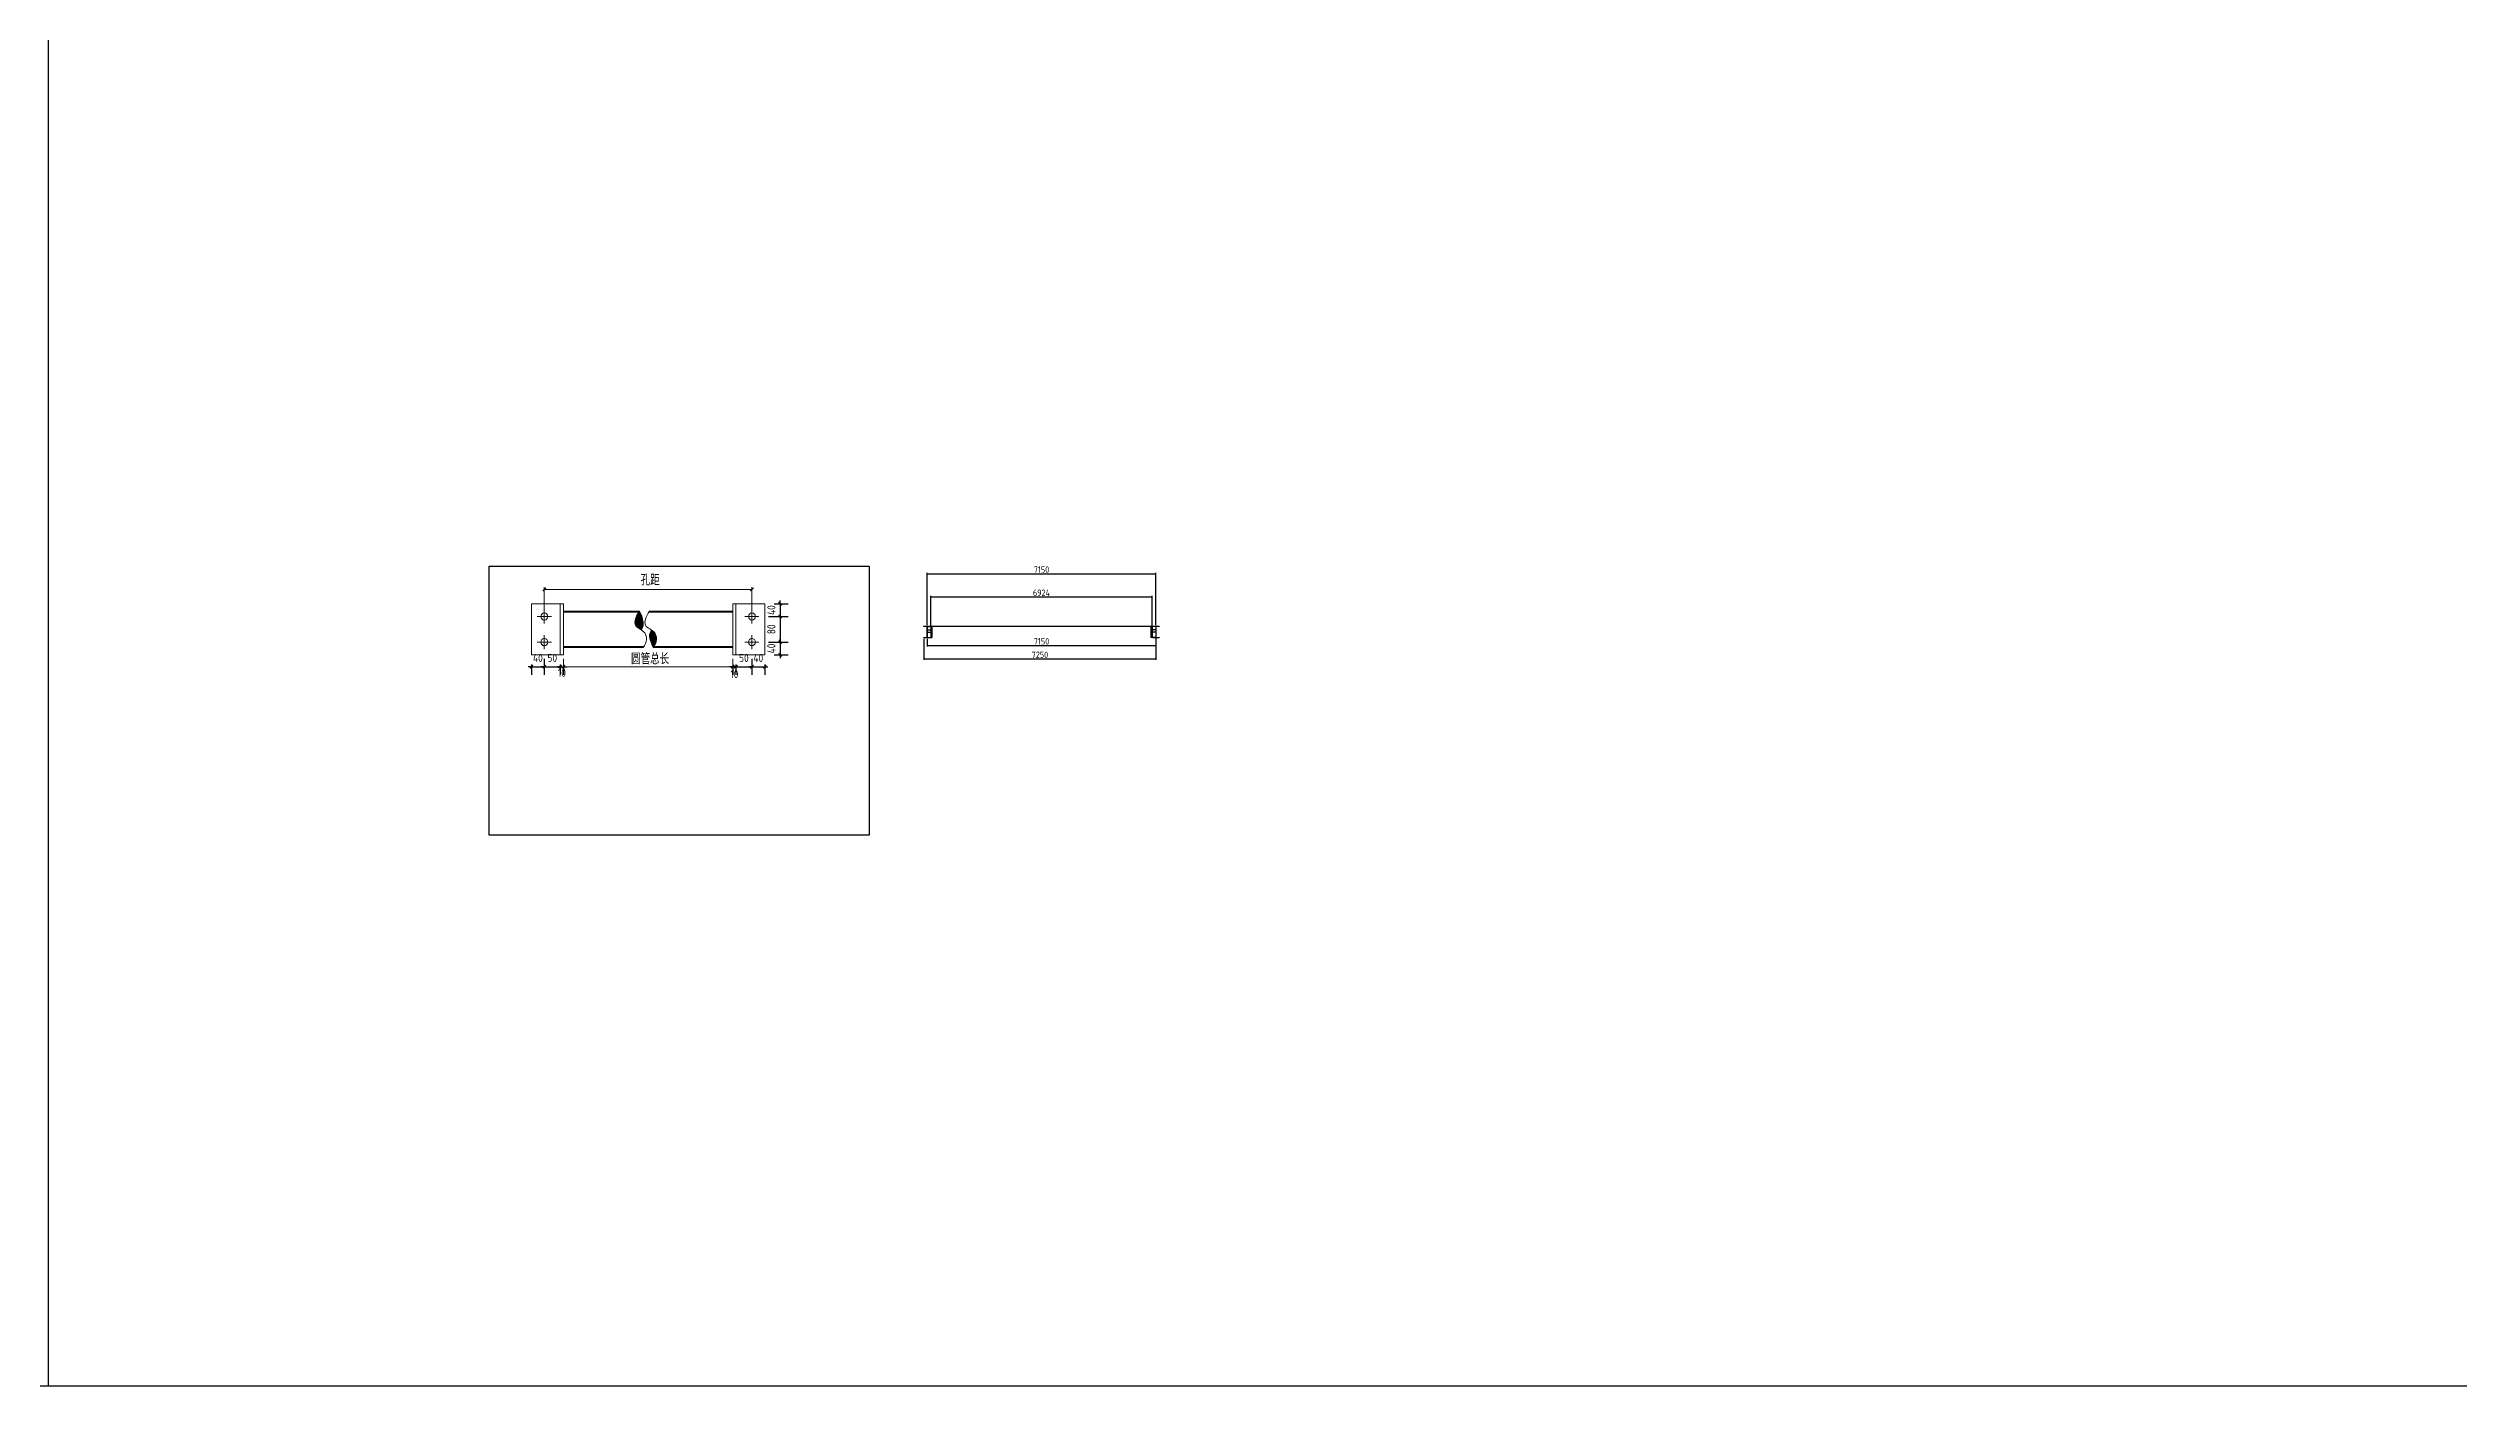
# Model space of a CAD drawing. Extents: x 810015 to 1451442, y -271755 to 145013.
# Drawn here: x 1023824 to 1099150, y -271755 to -229965 of the extents above; entities that cross this region are included whole.
import ezdxf

# ---------------------------------------------------------------- set-up
doc = ezdxf.new("R2010")
doc.units = 0
doc.header["$LTSCALE"] = 1000
doc.header["$MEASUREMENT"] = 0
doc.styles.get("Standard").update_dxf_attribs({"font": 'gbenor.shx', "bigfont": 'gbcbig.shx'})
doc.dimstyles.get("Standard").update_dxf_attribs({"dimscale": 100, "dimtxt": 2.5, "dimasz": 1, "dimexe": 2.5, "dimexo": 3, "dimgap": 1.5, "dimtad": 1, "dimdec": 0, "dimzin": 0, "dimdsep": 46, "dimtxsty": 'Standard', "dimblk": 'ARCHTICK', "dimcen": 0.09, "dimadec": 0, "dimazin": 0, "dimtfac": 1, "dimtdec": 0, "dimtix": 1, "dimtmove": 2, "dimatfit": 3, "dimfxl": 1, "dimtolj": 1, "dimtzin": 0, "dimarcsym": 0})

# ---------------------------------------------------------------- blocks, each defined once
blk = doc.blocks.new('_ArchTick')
at = {"color": 0, "linetype": 'ByBlock', "const_width": 0.4}
blk.add_lwpolyline([(-0.5, -0.5), (0.5, 0.5)], dxfattribs=at)
blk = doc.blocks.new('*D582')
at = {"color": 0, "lineweight": -2}
for p, q in [((1038926, -249291), (1038826, -249291)), ((1038926, -249220), (1038926, -249541)), ((1038926, -249291), (1039326, -249291)), ((1039326, -249040), (1039326, -249541)), ((1039326, -249291), (1039426, -249291))]:
    blk.add_line(p, q, dxfattribs=at)
at = {"layer": 'Defpoints', "color": 0}
for p in [(1038926, -248920), (1039326, -248740), (1039326, -249291)]:
    blk.add_point(p, dxfattribs=at)
at = {"color": 0, "lineweight": -2, "xscale": 100, "yscale": 100, "zscale": 100}
blk.add_blockref('_ArchTick', (1038926, -249291), dxfattribs=at)
at = {"color": 0, "lineweight": -2, "xscale": 100, "yscale": 100, "zscale": 100, "rotation": 180}
blk.add_blockref('_ArchTick', (1039326, -249291), dxfattribs=at)
at = {"color": 0, "lineweight": 15, "insert": (1039126, -249016), "char_height": 250, "attachment_point": 5}
blk.add_mtext('\\A1;40', dxfattribs=at)
blk = doc.blocks.new('*D583')
at = {"color": 0, "lineweight": -2}
for p, q in [((1039326, -249291), (1039226, -249291)), ((1039326, -249040), (1039326, -249541)), ((1039326, -249291), (1039826, -249291)), ((1039826, -249220), (1039826, -249541)), ((1039826, -249291), (1039926, -249291))]:
    blk.add_line(p, q, dxfattribs=at)
at = {"layer": 'Defpoints', "color": 0}
for p in [(1039326, -248740), (1039826, -248920), (1039826, -249291)]:
    blk.add_point(p, dxfattribs=at)
at = {"color": 0, "lineweight": -2, "xscale": 100, "yscale": 100, "zscale": 100}
blk.add_blockref('_ArchTick', (1039326, -249291), dxfattribs=at)
at = {"color": 0, "lineweight": -2, "xscale": 100, "yscale": 100, "zscale": 100, "rotation": 180}
blk.add_blockref('_ArchTick', (1039826, -249291), dxfattribs=at)
at = {"color": 0, "lineweight": 15, "insert": (1039576, -249016), "char_height": 250, "attachment_point": 5}
blk.add_mtext('\\A1;50', dxfattribs=at)
blk = doc.blocks.new('*D584')
at = {"color": 0, "lineweight": -2}
for p, q in [((1039826, -249291), (1039726, -249291)), ((1039826, -249220), (1039826, -249541)), ((1039826, -249291), (1039926, -249291)), ((1039926, -249220), (1039926, -249541)), ((1039926, -249291), (1040026, -249291))]:
    blk.add_line(p, q, dxfattribs=at)
at = {"layer": 'Defpoints', "color": 0}
for p in [(1039826, -248920), (1039926, -248920), (1039926, -249291)]:
    blk.add_point(p, dxfattribs=at)
at = {"color": 0, "lineweight": -2, "xscale": 100, "yscale": 100, "zscale": 100}
blk.add_blockref('_ArchTick', (1039826, -249291), dxfattribs=at)
at = {"color": 0, "lineweight": -2, "xscale": 100, "yscale": 100, "zscale": 100, "rotation": 180}
blk.add_blockref('_ArchTick', (1039926, -249291), dxfattribs=at)
at = {"color": 0, "lineweight": 15, "insert": (1039876, -249478), "char_height": 250, "attachment_point": 5}
blk.add_mtext('\\A1;10', dxfattribs=at)
blk = doc.blocks.new('*D585')
at = {"color": 0, "lineweight": -2}
for p, q in [((1045213, -249291), (1045113, -249291)), ((1045213, -249220), (1045213, -249541)), ((1045213, -249291), (1045313, -249291)), ((1045313, -249220), (1045313, -249541)), ((1045313, -249291), (1045413, -249291))]:
    blk.add_line(p, q, dxfattribs=at)
at = {"layer": 'Defpoints', "color": 0}
for p in [(1045213, -248920), (1045313, -248920), (1045313, -249291)]:
    blk.add_point(p, dxfattribs=at)
at = {"color": 0, "lineweight": -2, "xscale": 100, "yscale": 100, "zscale": 100}
blk.add_blockref('_ArchTick', (1045213, -249291), dxfattribs=at)
at = {"color": 0, "lineweight": -2, "xscale": 100, "yscale": 100, "zscale": 100, "rotation": 180}
blk.add_blockref('_ArchTick', (1045313, -249291), dxfattribs=at)
at = {"color": 0, "lineweight": 15, "insert": (1045263, -249520), "char_height": 250, "attachment_point": 5}
blk.add_mtext('\\A1;10', dxfattribs=at)
blk = doc.blocks.new('*D586')
at = {"color": 0, "lineweight": -2}
for p, q in [((1045313, -249291), (1045213, -249291)), ((1045313, -249220), (1045313, -249541)), ((1045313, -249291), (1045813, -249291)), ((1045813, -249040), (1045813, -249541)), ((1045813, -249291), (1045913, -249291))]:
    blk.add_line(p, q, dxfattribs=at)
at = {"layer": 'Defpoints', "color": 0}
for p in [(1045313, -248920), (1045813, -248740), (1045813, -249291)]:
    blk.add_point(p, dxfattribs=at)
at = {"color": 0, "lineweight": -2, "xscale": 100, "yscale": 100, "zscale": 100}
blk.add_blockref('_ArchTick', (1045313, -249291), dxfattribs=at)
at = {"color": 0, "lineweight": -2, "xscale": 100, "yscale": 100, "zscale": 100, "rotation": 180}
blk.add_blockref('_ArchTick', (1045813, -249291), dxfattribs=at)
at = {"color": 0, "lineweight": 15, "insert": (1045563, -249016), "char_height": 250, "attachment_point": 5}
blk.add_mtext('\\A1;50', dxfattribs=at)
blk = doc.blocks.new('*D587')
at = {"color": 0, "lineweight": -2}
for p, q in [((1045813, -249291), (1045713, -249291)), ((1045813, -249040), (1045813, -249541)), ((1045813, -249291), (1046213, -249291)), ((1046213, -249220), (1046213, -249541)), ((1046213, -249291), (1046313, -249291))]:
    blk.add_line(p, q, dxfattribs=at)
at = {"layer": 'Defpoints', "color": 0}
for p in [(1045813, -248740), (1046213, -248920), (1046213, -249291)]:
    blk.add_point(p, dxfattribs=at)
at = {"color": 0, "lineweight": -2, "xscale": 100, "yscale": 100, "zscale": 100}
blk.add_blockref('_ArchTick', (1045813, -249291), dxfattribs=at)
at = {"color": 0, "lineweight": -2, "xscale": 100, "yscale": 100, "zscale": 100, "rotation": 180}
blk.add_blockref('_ArchTick', (1046213, -249291), dxfattribs=at)
at = {"color": 0, "lineweight": 15, "insert": (1046013, -249016), "char_height": 250, "attachment_point": 5}
blk.add_mtext('\\A1;40', dxfattribs=at)
blk = doc.blocks.new('*D588')
at = {"color": 0, "lineweight": -2}
for p, q in [((1046333, -247720), (1046945, -247720)), ((1046513, -247320), (1046945, -247320)), ((1046695, -247320), (1046695, -247220)), ((1046695, -247320), (1046695, -247720)), ((1046695, -247720), (1046695, -247820))]:
    blk.add_line(p, q, dxfattribs=at)
at = {"layer": 'Defpoints', "color": 0}
for p in [(1046033, -247720), (1046213, -247320), (1046695, -247720)]:
    blk.add_point(p, dxfattribs=at)
at = {"color": 0, "lineweight": -2, "xscale": 100, "yscale": 100, "zscale": 100}
for p, rotation in [((1046695, -247320), 270), ((1046695, -247720), 90)]:
    blk.add_blockref('_ArchTick', p, dxfattribs=dict(at, rotation=rotation))
at = {"color": 0, "lineweight": 15, "insert": (1046420, -247520), "char_height": 250, "attachment_point": 5, "rotation": 90}
blk.add_mtext('\\A1;40', dxfattribs=at)
blk = doc.blocks.new('*D589')
at = {"color": 0, "lineweight": -2}
for p, q in [((1046333, -247720), (1046945, -247720)), ((1046695, -247720), (1046695, -248520)), ((1046333, -248520), (1046945, -248520))]:
    blk.add_line(p, q, dxfattribs=at)
at = {"layer": 'Defpoints', "color": 0}
for p in [(1046033, -247720), (1046033, -248520), (1046695, -248520)]:
    blk.add_point(p, dxfattribs=at)
at = {"color": 0, "lineweight": -2, "xscale": 100, "yscale": 100, "zscale": 100}
for p, rotation in [((1046695, -247720), 90), ((1046695, -248520), 270)]:
    blk.add_blockref('_ArchTick', p, dxfattribs=dict(at, rotation=rotation))
at = {"color": 0, "lineweight": 15, "insert": (1046420, -248120), "char_height": 250, "attachment_point": 5, "rotation": 90}
blk.add_mtext('\\A1;80', dxfattribs=at)
blk = doc.blocks.new('*D590')
at = {"color": 0, "lineweight": -2}
for p, q in [((1046333, -248520), (1046945, -248520)), ((1046695, -248520), (1046695, -248420)), ((1046695, -248520), (1046695, -248920)), ((1046513, -248920), (1046945, -248920)), ((1046695, -248920), (1046695, -249020))]:
    blk.add_line(p, q, dxfattribs=at)
at = {"layer": 'Defpoints', "color": 0}
for p in [(1046033, -248520), (1046213, -248920), (1046695, -248920)]:
    blk.add_point(p, dxfattribs=at)
at = {"color": 0, "lineweight": -2, "xscale": 100, "yscale": 100, "zscale": 100}
for p, rotation in [((1046695, -248520), 270), ((1046695, -248920), 90)]:
    blk.add_blockref('_ArchTick', p, dxfattribs=dict(at, rotation=rotation))
at = {"color": 0, "lineweight": 15, "insert": (1046420, -248720), "char_height": 250, "attachment_point": 5, "rotation": 90}
blk.add_mtext('\\A1;40', dxfattribs=at)
blk = doc.blocks.new('*D640')
at = {"color": 0, "lineweight": -2}
for p, q in [((1051287, -247994), (1051287, -246356)), ((1051287, -246386), (1058437, -246386)), ((1058437, -247994), (1058437, -246356))]:
    blk.add_line(p, q, dxfattribs=at)
at = {"layer": 'Defpoints', "color": 0}
for p in [(1058437, -246386), (1051287, -248024), (1058437, -248024)]:
    blk.add_point(p, dxfattribs=at)
at = {"color": 0, "lineweight": -2, "xscale": 20, "yscale": 20, "zscale": 20, "rotation": 180}
blk.add_blockref('_ArchTick', (1051287, -246386), dxfattribs=at)
at = {"color": 0, "lineweight": -2, "xscale": 20, "yscale": 20, "zscale": 20}
blk.add_blockref('_ArchTick', (1058437, -246386), dxfattribs=at)
at = {"color": 0, "insert": (1054862, -246256), "char_height": 200, "attachment_point": 5}
blk.add_mtext('\\A1;7150', dxfattribs=at)
blk = doc.blocks.new('*D641')
at = {"color": 0, "lineweight": -2}
for p, q in [((1051400, -248004), (1051400, -247079)), ((1051400, -247109), (1058324, -247109)), ((1058324, -248004), (1058324, -247079))]:
    blk.add_line(p, q, dxfattribs=at)
at = {"layer": 'Defpoints', "color": 0}
for p in [(1058324, -247109), (1051400, -248034), (1058324, -248034)]:
    blk.add_point(p, dxfattribs=at)
at = {"color": 0, "lineweight": -2, "xscale": 20, "yscale": 20, "zscale": 20, "rotation": 180}
blk.add_blockref('_ArchTick', (1051400, -247109), dxfattribs=at)
at = {"color": 0, "lineweight": -2, "xscale": 20, "yscale": 20, "zscale": 20}
blk.add_blockref('_ArchTick', (1058324, -247109), dxfattribs=at)
at = {"color": 0, "insert": (1054862, -246979), "char_height": 200, "attachment_point": 5}
blk.add_mtext('\\A1;6924', dxfattribs=at)
blk = doc.blocks.new('*D713')
at = {"color": 0, "lineweight": -2}
for p, q in [((1051287, -248414), (1051287, -248655)), ((1058437, -248404), (1058437, -248655)), ((1051287, -248625), (1058437, -248625))]:
    blk.add_line(p, q, dxfattribs=at)
at = {"layer": 'Defpoints', "color": 0}
for p in [(1051287, -248384), (1058437, -248374), (1058437, -248625)]:
    blk.add_point(p, dxfattribs=at)
at = {"color": 0, "lineweight": -2, "xscale": 20, "yscale": 20, "zscale": 20, "rotation": 180}
blk.add_blockref('_ArchTick', (1051287, -248625), dxfattribs=at)
at = {"color": 0, "lineweight": -2, "xscale": 20, "yscale": 20, "zscale": 20}
blk.add_blockref('_ArchTick', (1058437, -248625), dxfattribs=at)
at = {"color": 0, "insert": (1054862, -248495), "char_height": 200, "attachment_point": 5}
blk.add_mtext('\\A1;7150', dxfattribs=at)
blk = doc.blocks.new('*D714')
at = {"color": 0, "lineweight": -2}
for p, q in [((1051187, -248414), (1051187, -249078)), ((1058437, -248414), (1058437, -249078)), ((1051187, -249048), (1058437, -249048))]:
    blk.add_line(p, q, dxfattribs=at)
at = {"layer": 'Defpoints', "color": 0}
for p in [(1051187, -248384), (1058437, -248384), (1058437, -249048)]:
    blk.add_point(p, dxfattribs=at)
at = {"color": 0, "lineweight": -2, "xscale": 20, "yscale": 20, "zscale": 20, "rotation": 180}
blk.add_blockref('_ArchTick', (1051187, -249048), dxfattribs=at)
at = {"color": 0, "lineweight": -2, "xscale": 20, "yscale": 20, "zscale": 20}
blk.add_blockref('_ArchTick', (1058437, -249048), dxfattribs=at)
at = {"color": 0, "insert": (1054812, -248918), "char_height": 200, "attachment_point": 5}
blk.add_mtext('\\A1;7250', dxfattribs=at)

msp = doc.modelspace()

# ---------------------------------------------------------------- hatches: boundary and pattern name
at = {"lineweight": 15}
h = msp.add_hatch(dxfattribs=at)
h.set_pattern_fill('ANSI31', color=256, scale=10, style=0)
h.set_pattern_definition([(45, (771668.408, -237435.737), (-11.22532015, 11.22532015), [])])
edge = h.paths.add_edge_path()
edge.add_spline(control_points=[(1042295, -247549.6), (1042181.9, -247732.7), (1042086, -248004.8), (1042283.6, -248092), (1042357, -248139.7)], knot_values=[284.2949683, 284.2949683, 284.2949683, 284.2949683, 814.9183272, 1162.0984869, 1162.0984869, 1162.0984869, 1162.0984869], degree=3, periodic=0)
edge.add_spline(control_points=[(1042357, -248139.7), (1042388.2, -248075.1), (1042441.7, -247970.4), (1042395.3, -247732.7), (1042295, -247549.6)], knot_values=[284.2949683, 284.2949683, 284.2949683, 284.2949683, 523.4241792, 1054.0475382, 1054.0475382, 1054.0475382, 1054.0475382], degree=3, periodic=0)
edge = h.paths.add_edge_path()
edge.add_spline(control_points=[(1042726.7, -248689.6), (1042866.3, -248527.9), (1042853, -248280.5), (1042717, -248170.3), (1042680.9, -248146.1)], knot_values=[1177.4690967, 1177.4690967, 1177.4690967, 1177.4690967, 1685.1100068, 1857.0512454, 1857.0512454, 1857.0512454, 1857.0512454], degree=3, periodic=0)
edge.add_spline(control_points=[(1042680.9, -248146.1), (1042629.1, -248236.6), (1042569.4, -248341.3), (1042684.1, -248579.1), (1042726.7, -248689.6)], knot_values=[284.2949683, 284.2949683, 284.2949683, 284.2949683, 523.4241792, 1054.0475382, 1054.0475382, 1054.0475382, 1054.0475382], degree=3, periodic=0)

# ---------------------------------------------------------------- linework, layer by layer
for p, q in [((1023823.7, 145013.1), (1023823.7, -271755.3)), ((1023823.7, 145013.1), (1023823.7, -271755.3)), ((1051186.8, -248034.4), (1051186.8, -248024.4)), ((1051186.8, -248024.4), (1051286.8, -248024.4)), ((1051386.8, -248034.4), (1051186.8, -248034.4)), ((1051186.8, -248384.4), (1051186.8, -248374.4)), ((1051186.8, -248374.4), (1051286.8, -248374.4)), ((1051386.8, -248384.4), (1051186.8, -248384.4)), ((1051283.8, -248034.4), (1051283.8, -248374.4)), ((1051286.8, -248024.4), (1051386.8, -248024.4)), ((1051286.8, -248374.4), (1051386.8, -248374.4)), ((1051289.8, -248034.4), (1051289.8, -248374.4)), ((1051386.8, -248024.4), (1051386.8, -248034.4)), ((1051386.8, -248374.4), (1051386.8, -248384.4)), ((1058336.8, -248034.4), (1058336.8, -248024.4)), ((1058336.8, -248024.4), (1058436.8, -248024.4)), ((1058536.8, -248034.4), (1058336.8, -248034.4)), ((1058336.8, -248384.4), (1058336.8, -248374.4)), ((1058336.8, -248374.4), (1058436.8, -248374.4)), ((1058536.8, -248384.4), (1058336.8, -248384.4)), ((1058433.8, -248034.4), (1058433.8, -248374.4)), ((1058436.8, -248024.4), (1058536.8, -248024.4)), ((1058436.8, -248374.4), (1058536.8, -248374.4)), ((1058439.8, -248034.4), (1058439.8, -248374.4)), ((1058536.8, -248024.4), (1058536.8, -248034.4)), ((1058536.8, -248374.4), (1058536.8, -248384.4)), ((810014.6, -271755.3), (1237632.9, -271755.3)), ((1023823.7, -271755.3), (1451442, -271755.3))]:
    msp.add_line(p, q)
for p, q in [((1039326.1, -247595.5), (1039326.1, -246800.1)), ((1039326.1, -246875.1), (1045813.4, -246875.1)), ((1045813.4, -247595.5), (1045813.4, -246800.1)), ((1039826.1, -247320.5), (1038926.1, -247320.5)), ((1038926.1, -247320.5), (1038926.1, -248920.5)), ((1039106.1, -247720.5), (1039546.1, -247720.5)), ((1039326.1, -247940.5), (1039326.1, -247500.5)), ((1039826.1, -248920.5), (1039826.1, -247320.5)), ((1039826.1, -247320.5), (1039926.1, -247320.5)), ((1039926.1, -248920.5), (1039926.1, -247320.5)), ((1039926.1, -247550.5), (1042295.5, -247550.5)), ((1039926.1, -247580.5), (1042277.4, -247580.5)), ((1042591.5, -247580.5), (1045213.4, -247580.5)), ((1042609.6, -247550.5), (1045213.4, -247550.5)), ((1045213.4, -248920.5), (1045213.4, -247320.5)), ((1045313.4, -247320.5), (1045213.4, -247320.5)), ((1045313.4, -248920.5), (1045313.4, -247320.5)), ((1045313.4, -247320.5), (1046213.4, -247320.5)), ((1046033.4, -247720.5), (1045593.4, -247720.5)), ((1045813.4, -247940.5), (1045813.4, -247500.5)), ((1046213.4, -247320.5), (1046213.4, -248920.5)), ((1039106.1, -248520.5), (1039546.1, -248520.5)), ((1039326.1, -248740.5), (1039326.1, -248300.5)), ((1046033.4, -248520.5), (1045593.4, -248520.5)), ((1045813.4, -248740.5), (1045813.4, -248300.5)), ((1038926.1, -248920.5), (1039826.1, -248920.5)), ((1039826.1, -248920.5), (1039926.1, -248920.5)), ((1039926.1, -248660.5), (1042437.1, -248660.5)), ((1039926.1, -248690.5), (1042413.1, -248690.5)), ((1039926.1, -249045.5), (1039926.1, -249365.6)), ((1039926.1, -249290.6), (1045213.4, -249290.6)), ((1042727.2, -248690.5), (1045213.4, -248690.5)), ((1042751.3, -248660.5), (1045213.4, -248660.5)), ((1045313.4, -248920.5), (1045213.4, -248920.5)), ((1045213.4, -249045.5), (1045213.4, -249365.6)), ((1046213.4, -248920.5), (1045313.4, -248920.5))]:
    msp.add_line(p, q, dxfattribs=at)
at = {"color": 1}
for p, q in [((1051176.8, -248024.4), (1058536.8, -248024.4)), ((1051286.8, -248024.4), (1051286.8, -248384.4)), ((1058436.8, -248024.4), (1058436.8, -248374.4))]:
    msp.add_line(p, q, dxfattribs=at)
at = {"color": 2}
for p, q in [((1051289.8, -248034.4), (1051439.8, -248034.4)), ((1051289.8, -248134.4), (1051439.8, -248134.4)), ((1051289.8, -248214.4), (1051439.8, -248214.4)), ((1051289.8, -248374.4), (1051439.8, -248374.4)), ((1051399.8, -248034.4), (1051399.8, -248374.4)), ((1051439.8, -248034.4), (1051439.8, -248374.4)), ((1058433.8, -248034.4), (1058283.8, -248034.4)), ((1058283.8, -248034.4), (1058283.8, -248374.4)), ((1058433.8, -248134.4), (1058283.8, -248134.4)), ((1058433.8, -248214.4), (1058283.8, -248214.4)), ((1058433.8, -248374.4), (1058283.8, -248374.4)), ((1058323.8, -248034.4), (1058323.8, -248374.4))]:
    msp.add_line(p, q, dxfattribs=at)
msp.add_lwpolyline([(1037597.8, -246150.1), (1049477.8, -246150.1), (1049477.8, -254550.1), (1037597.8, -254550.1)], close=True)
at = {"lineweight": 15}
for centre in [(1039326.1, -247720.5), (1045813.4, -247720.5), (1039326.1, -248520.5), (1045813.4, -248520.5)]:
    msp.add_circle(centre, 110, dxfattribs=at)
for points, knots in [([(1042295.5, -247550.5), (1042182.4, -247733.5), (1042066.1, -248063.7), (1042532.3, -248149.4), (1042552.7, -248528.8), (1042413.1, -248690.5)], [284.2949683, 284.2949683, 284.2949683, 284.2949683, 814.9183272, 1349.4103353, 1857.0512454, 1857.0512454, 1857.0512454, 1857.0512454]), ([(1042295.5, -247550.5), (1042395.9, -247733.5), (1042442.3, -247971.3), (1042388.8, -248076), (1042357.5, -248140.6)], [284.2949683, 284.2949683, 284.2949683, 284.2949683, 814.9183272, 1054.0475382, 1054.0475382, 1054.0475382, 1054.0475382]), ([(1042609.6, -247550.5), (1042496.6, -247733.5), (1042380.2, -248063.7), (1042846.4, -248149.4), (1042866.9, -248528.8), (1042727.2, -248690.5)], [284.2949683, 284.2949683, 284.2949683, 284.2949683, 814.9183272, 1349.4103353, 1857.0512454, 1857.0512454, 1857.0512454, 1857.0512454]), ([(1042727.2, -248690.5), (1042684.6, -248579.9), (1042570, -248342.2), (1042629.6, -248237.5), (1042681.4, -248147)], [284.2949683, 284.2949683, 284.2949683, 284.2949683, 814.9183272, 1054.0475382, 1054.0475382, 1054.0475382, 1054.0475382])]:
    msp.add_open_spline(points, degree=3, knots=knots, dxfattribs=at)

# ---------------------------------------------------------------- block references
at = {"lineweight": 15, "xscale": 100, "yscale": 100, "zscale": 100, "rotation": 180}
for p in [(1039326.1, -246875.1), (1039926.1, -249290.6)]:
    msp.add_blockref('_ArchTick', p, dxfattribs=at)
at = {"lineweight": 15, "xscale": 100, "yscale": 100, "zscale": 100}
for p in [(1045813.4, -246875.1), (1045213.4, -249290.6)]:
    msp.add_blockref('_ArchTick', p, dxfattribs=at)

# ---------------------------------------------------------------- texts
at = {"lineweight": 15, "char_height": 350, "attachment_point": 5}
for s, insert in [('\\A1;孔距', (1042631.1, -246577.1)), ('\\A1;圆管总长', (1042631.1, -249040.6))]:
    msp.add_mtext(s, dxfattribs=dict(at, insert=insert))

# ---------------------------------------------------------------- dimensions: what is measured, and where the dimension line sits
at = {"color": 2}
for base, p1, p2, picture, middle in [((1058436.8, -246385.8), (1051286.8, -248024.4), (1058436.8, -248024.4), '*D640', (1054861.8, -246255.8)), ((1058323.8, -247109.4), (1051399.8, -248034.4), (1058323.8, -248034.4), '*D641', (1054861.8, -246979.4))]:
    dim = msp.add_linear_dim(base=base, p1=p1, p2=p2, dimstyle='Standard', override={"dimtxt": 2, "dimasz": 0.2, "dimexe": 0.3, "dimexo": 0.3, "dimgap": 0.3}, dxfattribs=at)
    dim.commit()
    dim.dimension.update_dxf_attribs({"geometry": picture, "text_midpoint": middle})
at = {"lineweight": 15}
for base, p1, p2, picture, middle in [((1046695.1, -247720.5), (1046213.4, -247320.5), (1046033.4, -247720.5), '*D588', (1046420.1, -247520.5)), ((1046695.1, -248520.5), (1046033.4, -247720.5), (1046033.4, -248520.5), '*D589', (1046420.1, -248120.5)), ((1046695.1, -248920.5), (1046033.4, -248520.5), (1046213.4, -248920.5), '*D590', (1046420.1, -248720.5))]:
    dim = msp.add_linear_dim(base=base, p1=p1, p2=p2, angle=90, dimstyle='Standard', override={"dimlfac": 0.1}, dxfattribs=at)
    dim.commit()
    dim.dimension.update_dxf_attribs({"geometry": picture, "text_midpoint": middle})
at = {"color": 6}
for base, p1, p2, picture, middle in [((1058436.8, -249048.4), (1051186.8, -248384.4), (1058436.8, -248384.4), '*D714', (1054811.8, -248918.4)), ((1058436.8, -248624.6), (1051286.8, -248384.4), (1058436.8, -248374.4), '*D713', (1054861.8, -248494.6))]:
    dim = msp.add_linear_dim(base=base, p1=p1, p2=p2, dimstyle='Standard', override={"dimtxt": 2, "dimasz": 0.2, "dimexe": 0.3, "dimexo": 0.3, "dimgap": 0.3}, dxfattribs=at)
    dim.commit()
    dim.dimension.update_dxf_attribs({"geometry": picture, "text_midpoint": middle})
at = {"lineweight": 15}
for base, p1, p2, picture, middle in [((1039326.1, -249290.6), (1038926.1, -248920.5), (1039326.1, -248740.5), '*D582', (1039126.1, -249015.6)), ((1039826.1, -249290.6), (1039326.1, -248740.5), (1039826.1, -248920.5), '*D583', (1039576.1, -249015.6)), ((1045813.4, -249290.6), (1045313.4, -248920.5), (1045813.4, -248740.5), '*D586', (1045563.4, -249015.6)), ((1046213.4, -249290.6), (1045813.4, -248740.5), (1046213.4, -248920.5), '*D587', (1046013.4, -249015.6))]:
    dim = msp.add_linear_dim(base=base, p1=p1, p2=p2, dimstyle='Standard', override={"dimlfac": 0.1}, dxfattribs=at)
    dim.commit()
    dim.dimension.update_dxf_attribs({"geometry": picture, "text_midpoint": middle})
for base, p1, p2, picture, middle in [((1039926.1, -249290.6), (1039826.1, -248920.5), (1039926.1, -248920.5), '*D584', (1039876.1, -249477.5)), ((1045313.4, -249290.6), (1045213.4, -248920.5), (1045313.4, -248920.5), '*D585', (1045263.4, -249520.1))]:
    dim = msp.add_linear_dim(base=base, p1=p1, p2=p2, dimstyle='Standard', override={"dimlfac": 0.1}, dxfattribs=at)
    dim.commit()
    dim.dimension.update_dxf_attribs({"geometry": picture, "text_midpoint": middle, "dimtype": 160})

doc.saveas('drawing.dxf')
